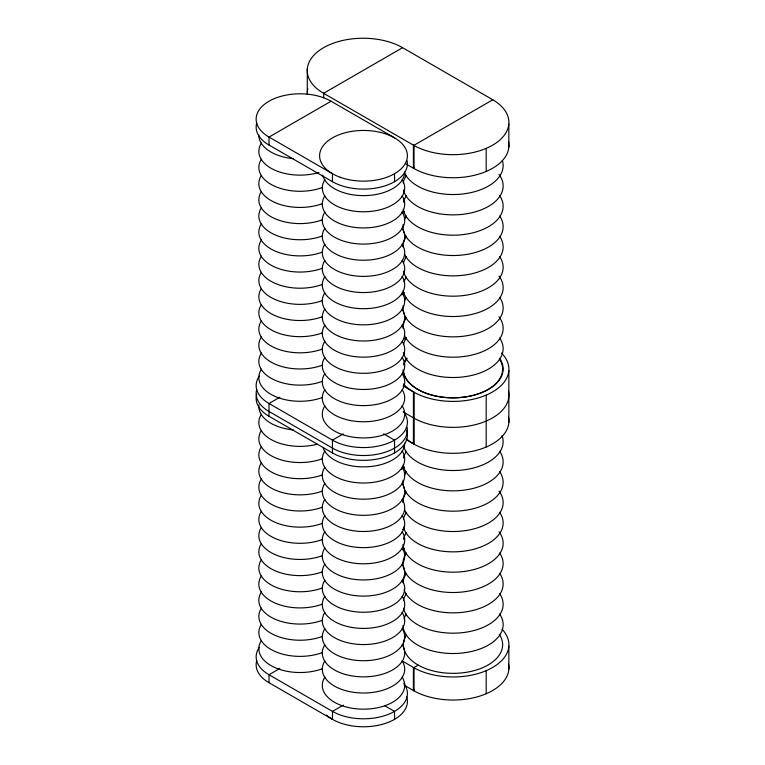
<?xml version="1.0" encoding="UTF-8"?>
<svg xmlns="http://www.w3.org/2000/svg" width="765" height="765" viewBox="0 0 765 765"><rect width="100%" height="100%" fill="white"/><g stroke="black" fill="none" stroke-linecap="round" stroke-linejoin="round"><path stroke-width="1.15" d="M413.798 166.999L413.798 168.443A55.864 32.254 0 0 0 477.752 174.42A55.864 32.254 0 0 0 508.476 141.496M413.798 689.294L413.798 690.728A55.864 32.254 0 0 0 477.752 696.705A55.864 32.254 0 0 0 508.476 663.781M323.595 93.301L402.6 47.688L492.813 99.766A55.864 32.254 0 0 1 492.545 145.226A55.864 32.254 0 0 1 413.808 145.379L323.595 93.301A55.864 32.254 0 0 1 323.595 47.688A55.864 32.254 0 0 1 402.6 47.688M394.539 137.872L331.082 101.229L269.003 137.069L269.003 145.034L332.459 181.678A43.901 25.341 0 0 0 382.548 186.593A43.901 25.341 0 0 0 407.123 160.918M406.196 164.054L413.798 168.443L413.798 145.379L492.813 99.766M279.837 397.236L269.003 403.49L269.003 416.284L332.459 452.928A43.901 25.341 0 0 0 384.011 457.413A43.901 25.341 0 0 0 406.636 430.293M343.303 433.87L332.459 440.133L269.003 403.49A43.901 25.341 0 0 1 259.335 376.084M279.837 668.486L269.003 674.74L269.003 682.705L332.459 719.349L332.459 711.383L269.003 674.74A43.901 25.341 0 0 1 259.335 647.333M343.303 705.12L332.459 711.383A43.901 25.341 0 0 0 388.228 714.395A43.901 25.341 0 0 0 403.738 683.327M324.896 660.912A41.205 23.791 0 0 0 363.499 693.014A41.205 23.791 0 0 0 402.113 660.912L413.798 667.673L418.235 665.11M403.098 385.923L413.425 391.881L413.425 443.796L406.196 439.617M403.098 411.876L413.425 417.843M413.664 417.977L413.798 418.053A55.864 32.254 0 0 0 477.752 424.03A55.864 32.254 0 0 0 508.476 391.106M383.705 433.87L394.539 440.133L394.539 452.928M404.13 685.153L413.798 690.728L413.798 667.673A55.864 32.254 0 0 0 486.645 670.475A55.864 32.254 0 0 0 502.108 629.279M384.69 705.693L394.539 711.383L394.539 719.349M413.798 145.379L413.798 146.823M413.798 667.673L413.798 669.107M508.849 123.93L508.849 146.995M508.849 370.643L508.849 422.557M508.849 646.215L508.849 669.279M486.196 148.381L486.196 171.446M486.196 395.103L486.196 447.018M486.196 670.676L486.196 693.74M413.664 145.302L413.664 168.367M413.664 667.587L413.664 690.652M413.406 145.149L413.406 168.214M413.406 667.443L413.406 690.508M394.539 173.712L394.539 181.678M332.459 181.678L332.459 173.712L269.003 137.069A43.901 25.341 0 0 1 269.003 101.229A43.901 25.341 0 0 1 331.082 101.229M332.459 452.928L332.459 440.133A43.901 25.341 0 0 0 388.228 443.155A43.901 25.341 0 0 0 403.738 412.077M323.719 93.378L323.719 97.7M307.291 68.984L307.291 92.049M508.476 417.059A55.864 32.254 0 0 1 472.579 451.274A55.864 32.254 0 0 1 406.626 439.005M404.369 548.381A50.098 28.917 0 0 1 402.533 549.825M404.369 528.051A50.098 28.917 0 0 1 402.533 529.495M404.369 467.052A50.098 28.917 0 0 1 401.558 469.194M499.65 613.999A50.098 28.917 0 0 1 463.227 652.908A50.098 28.917 0 0 1 402.983 625.588M404.016 618.665A50.098 28.917 0 0 1 406.435 613.999M499.65 593.659A50.098 28.917 0 0 1 465.742 632.234A50.098 28.917 0 0 1 403.423 608.232M403.423 600.286A50.098 28.917 0 0 1 406.435 593.659M499.65 573.329A50.098 28.917 0 0 1 467.396 611.637A50.098 28.917 0 0 1 404.016 589.853M402.983 582.93A50.098 28.917 0 0 1 406.435 573.329M499.65 552.999A50.098 28.917 0 0 1 453.043 592.512A50.098 28.917 0 0 1 406.435 552.999M499.019 531.771A50.098 28.917 0 0 1 464.049 571.474A50.098 28.917 0 0 1 402.983 544.259M403.423 539.287A50.098 28.917 0 0 1 406.435 532.669M499.65 512.33A50.098 28.917 0 0 1 465.742 550.905A50.098 28.917 0 0 1 403.423 526.903M403.423 518.957A50.098 28.917 0 0 1 406.435 512.33M499.019 491.111A50.098 28.917 0 0 1 469.012 530.011A50.098 28.917 0 0 1 404.389 509.48M402.945 502.595A50.098 28.917 0 0 1 406.435 492M499.65 471.67A50.098 28.917 0 0 1 460.673 510.848A50.098 28.917 0 0 1 403.069 480.267M404.389 475.381A50.098 28.917 0 0 1 406.435 471.67M499.65 451.34A50.098 28.917 0 0 1 464.91 490.03A50.098 28.917 0 0 1 403.212 464.919M403.423 457.958A50.098 28.917 0 0 1 406.435 451.34M502.07 435.677A50.098 28.917 0 0 1 461.62 470.093A50.098 28.917 0 0 1 403.423 445.574M499.296 634.367A49.601 28.64 0 0 1 453.75 673.343A49.601 28.64 0 0 1 406.292 635.132M407.324 432.158A49.601 28.64 0 0 1 406.416 430.829M501.467 353.057A55.864 32.254 0 0 1 479.77 397.465A55.864 32.254 0 0 1 403.375 383.906M404.369 211.389A50.098 28.917 0 0 1 401.558 213.531M404.369 292.718A50.098 28.917 0 0 1 401.558 294.86M406.511 337.508A55.864 32.254 0 0 1 403.882 339.258M502.395 160.65A50.098 28.917 0 0 1 463.294 193.918A50.098 28.917 0 0 1 404.389 172.488M499.019 174.449A50.098 28.917 0 0 1 466.554 213.789A50.098 28.917 0 0 1 403.423 189.911M403.212 182.95A50.098 28.917 0 0 1 406.435 175.348M499.65 195.677A50.098 28.917 0 0 1 464.91 234.367A50.098 28.917 0 0 1 403.212 209.256M403.423 202.295A50.098 28.917 0 0 1 406.435 195.677M499.65 216.007A50.098 28.917 0 0 1 460.673 255.185A50.098 28.917 0 0 1 403.069 224.604M404.389 219.718A50.098 28.917 0 0 1 406.435 216.007M499.65 236.337A50.098 28.917 0 0 1 468.209 274.501A50.098 28.917 0 0 1 404.389 253.817M402.945 246.932A50.098 28.917 0 0 1 406.435 236.337M499.65 256.677A50.098 28.917 0 0 1 465.742 295.242A50.098 28.917 0 0 1 403.423 271.24M403.423 263.294A50.098 28.917 0 0 1 406.435 256.677M499.019 276.108A50.098 28.917 0 0 1 465.722 315.582A50.098 28.917 0 0 1 403.212 290.585M404.016 281.673A50.098 28.917 0 0 1 406.435 277.007M499.65 297.336A50.098 28.917 0 0 1 460.673 336.514A50.098 28.917 0 0 1 403.069 305.933M404.389 301.047A50.098 28.917 0 0 1 406.435 297.336M499.019 316.777A50.098 28.917 0 0 1 469.012 355.677A50.098 28.917 0 0 1 404.389 335.147M402.945 328.262A50.098 28.917 0 0 1 406.435 317.666M499.65 338.006A50.098 28.917 0 0 1 465.742 376.571A50.098 28.917 0 0 1 403.423 352.569M403.423 344.623A50.098 28.917 0 0 1 406.435 338.006M499.65 358.336A50.098 28.917 0 0 1 463.227 397.245A50.098 28.917 0 0 1 402.983 369.925M403.423 364.953A50.098 28.917 0 0 1 406.435 358.336M499.296 358.804A49.601 28.64 0 0 1 463.418 397.15A49.601 28.64 0 0 1 403.509 370.633M404.35 363.691A49.601 28.64 0 0 1 407.181 358.23M307.243 94.267A55.864 32.254 0 0 1 307.855 88.73M269.003 145.034A43.901 25.341 0 0 1 256.734 122.974M256.734 389.385A43.901 25.341 0 0 0 269.003 411.455L332.459 448.099A43.901 25.341 0 0 0 382.548 453.014A43.901 25.341 0 0 0 407.123 427.339M402.113 405.823A41.205 23.791 0 0 1 363.499 437.924A41.205 23.791 0 0 1 324.896 405.823M402.113 389.672A41.205 23.791 0 0 1 363.499 421.773A41.205 23.791 0 0 1 324.896 389.672M402.113 373.511A41.205 23.791 0 0 1 363.499 405.613A41.205 23.791 0 0 1 324.896 373.511M402.113 357.36A41.205 23.791 0 0 1 363.499 389.462A41.205 23.791 0 0 1 324.896 357.36M402.113 341.209A41.205 23.791 0 0 1 363.499 373.31A41.205 23.791 0 0 1 324.896 341.209M402.113 325.058A41.205 23.791 0 0 1 363.499 357.159A41.205 23.791 0 0 1 324.896 325.058M402.113 308.897A41.205 23.791 0 0 1 363.499 340.999A41.205 23.791 0 0 1 324.896 308.897M402.113 292.746A41.205 23.791 0 0 1 363.499 324.848A41.205 23.791 0 0 1 324.896 292.746M402.113 276.595A41.205 23.791 0 0 1 363.499 308.697A41.205 23.791 0 0 1 324.896 276.595M402.113 260.444A41.205 23.791 0 0 1 363.499 292.546A41.205 23.791 0 0 1 324.896 260.444M402.113 244.284A41.205 23.791 0 0 1 363.499 276.385A41.205 23.791 0 0 1 324.896 244.284M402.113 228.133A41.205 23.791 0 0 1 363.499 260.234A41.205 23.791 0 0 1 324.896 228.133M402.113 211.982A41.205 23.791 0 0 1 363.499 244.083A41.205 23.791 0 0 1 324.896 211.982M402.113 195.83A41.205 23.791 0 0 1 363.499 227.932A41.205 23.791 0 0 1 324.896 195.83M402.113 179.67A41.205 23.791 0 0 1 363.499 211.771A41.205 23.791 0 0 1 324.896 179.67M404.704 171.838A41.205 23.791 0 0 1 366.445 195.563A41.205 23.791 0 0 1 322.715 175.223M322.314 397.504A41.205 23.791 0 0 1 274.186 396.021A41.205 23.791 0 0 1 261.439 369.179M322.314 381.353A41.205 23.791 0 0 1 274.186 379.861A41.205 23.791 0 0 1 261.439 353.028M322.314 365.201A41.205 23.791 0 0 1 274.186 363.71A41.205 23.791 0 0 1 261.439 336.877M322.314 349.05A41.205 23.791 0 0 1 274.186 347.559A41.205 23.791 0 0 1 261.439 320.726M322.314 332.89A41.205 23.791 0 0 1 274.186 331.408A41.205 23.791 0 0 1 261.439 304.566M322.314 316.739A41.205 23.791 0 0 1 274.186 315.247A41.205 23.791 0 0 1 261.439 288.415M322.314 300.588A41.205 23.791 0 0 1 274.186 299.096A41.205 23.791 0 0 1 261.439 272.264M322.314 284.437A41.205 23.791 0 0 1 274.186 282.945A41.205 23.791 0 0 1 261.439 256.112M322.314 268.276A41.205 23.791 0 0 1 274.186 266.794A41.205 23.791 0 0 1 261.439 239.952M322.314 252.125A41.205 23.791 0 0 1 274.186 250.633A41.205 23.791 0 0 1 261.439 223.801M322.314 235.974A41.205 23.791 0 0 1 274.186 234.482A41.205 23.791 0 0 1 261.439 207.65M322.314 219.823A41.205 23.791 0 0 1 274.186 218.331A41.205 23.791 0 0 1 261.439 191.499M322.314 203.662A41.205 23.791 0 0 1 274.186 202.18A41.205 23.791 0 0 1 261.439 175.338M322.314 187.511A41.205 23.791 0 0 1 274.186 186.019A41.205 23.791 0 0 1 261.439 159.187M318.919 172.488A41.205 23.791 0 0 1 272.694 169.142A41.205 23.791 0 0 1 261.439 143.036M293.205 158.651A41.205 23.791 0 0 1 258.838 135.195M269.003 416.284A43.901 25.341 0 0 1 256.734 394.214M269.003 682.705A43.901 25.341 0 0 1 256.734 660.635M406.636 696.714A43.901 25.341 0 0 1 379.65 724.99A43.901 25.341 0 0 1 326.454 715.017M322.314 668.753A41.205 23.791 0 0 1 274.186 667.262A41.205 23.791 0 0 1 261.439 640.429M322.314 652.602A41.205 23.791 0 0 1 274.186 651.111A41.205 23.791 0 0 1 261.439 624.278M322.314 636.451A41.205 23.791 0 0 1 274.186 634.96A41.205 23.791 0 0 1 261.439 608.127M322.314 620.291A41.205 23.791 0 0 1 274.186 618.808A41.205 23.791 0 0 1 261.439 591.967M322.314 604.14A41.205 23.791 0 0 1 274.186 602.648A41.205 23.791 0 0 1 261.439 575.816M322.314 587.989A41.205 23.791 0 0 1 274.186 586.497A41.205 23.791 0 0 1 261.439 559.664M322.314 571.837A41.205 23.791 0 0 1 274.186 570.346A41.205 23.791 0 0 1 261.439 543.513M322.314 555.677A41.205 23.791 0 0 1 274.186 554.195A41.205 23.791 0 0 1 261.439 527.353M322.314 539.526A41.205 23.791 0 0 1 274.186 538.034A41.205 23.791 0 0 1 261.439 511.202M322.314 523.375A41.205 23.791 0 0 1 274.186 521.883A41.205 23.791 0 0 1 261.439 495.051M322.314 507.224A41.205 23.791 0 0 1 274.186 505.732A41.205 23.791 0 0 1 261.439 478.9M322.314 491.073A41.205 23.791 0 0 1 274.186 489.581A41.205 23.791 0 0 1 261.439 462.739M322.314 474.912A41.205 23.791 0 0 1 274.186 473.43A41.205 23.791 0 0 1 261.439 446.588M322.314 458.761A41.205 23.791 0 0 1 274.186 457.269A41.205 23.791 0 0 1 261.439 430.437M317.159 444.236A41.205 23.791 0 0 1 271.967 440.009A41.205 23.791 0 0 1 261.439 414.286M293.205 429.901A41.205 23.791 0 0 1 258.943 404.742M402.113 677.073A41.205 23.791 0 0 1 363.499 709.174A41.205 23.791 0 0 1 324.896 677.073M402.113 644.761A41.205 23.791 0 0 1 363.499 676.862A41.205 23.791 0 0 1 324.896 644.761M402.113 628.61A41.205 23.791 0 0 1 363.499 660.711A41.205 23.791 0 0 1 324.896 628.61M402.113 612.459A41.205 23.791 0 0 1 363.499 644.56A41.205 23.791 0 0 1 324.896 612.459M402.113 596.298A41.205 23.791 0 0 1 363.499 628.4A41.205 23.791 0 0 1 324.896 596.298M402.113 580.147A41.205 23.791 0 0 1 363.499 612.249A41.205 23.791 0 0 1 324.896 580.147M402.113 563.996A41.205 23.791 0 0 1 363.499 596.098A41.205 23.791 0 0 1 324.896 563.996M402.113 547.845A41.205 23.791 0 0 1 363.499 579.947A41.205 23.791 0 0 1 324.896 547.845M402.113 531.685A41.205 23.791 0 0 1 363.499 563.795A41.205 23.791 0 0 1 324.896 531.685M402.113 515.534A41.205 23.791 0 0 1 363.499 547.635A41.205 23.791 0 0 1 324.896 515.534M402.113 499.382A41.205 23.791 0 0 1 363.499 531.484A41.205 23.791 0 0 1 324.896 499.382M402.113 483.231A41.205 23.791 0 0 1 363.499 515.333A41.205 23.791 0 0 1 324.896 483.231M402.113 467.071A41.205 23.791 0 0 1 363.499 499.182A41.205 23.791 0 0 1 324.896 467.071M402.113 450.92A41.205 23.791 0 0 1 363.499 483.021A41.205 23.791 0 0 1 324.896 450.92M404.704 443.078A41.205 23.791 0 0 1 367.908 466.736A41.205 23.791 0 0 1 323.241 448.137M413.798 392.101L413.798 444.016L413.798 392.101M340.148 177.251A43.901 25.341 0 0 0 407.372 156.739A43.901 25.341 0 0 0 342.988 133.387A43.901 25.341 0 0 0 340.148 177.251"/></g></svg>
